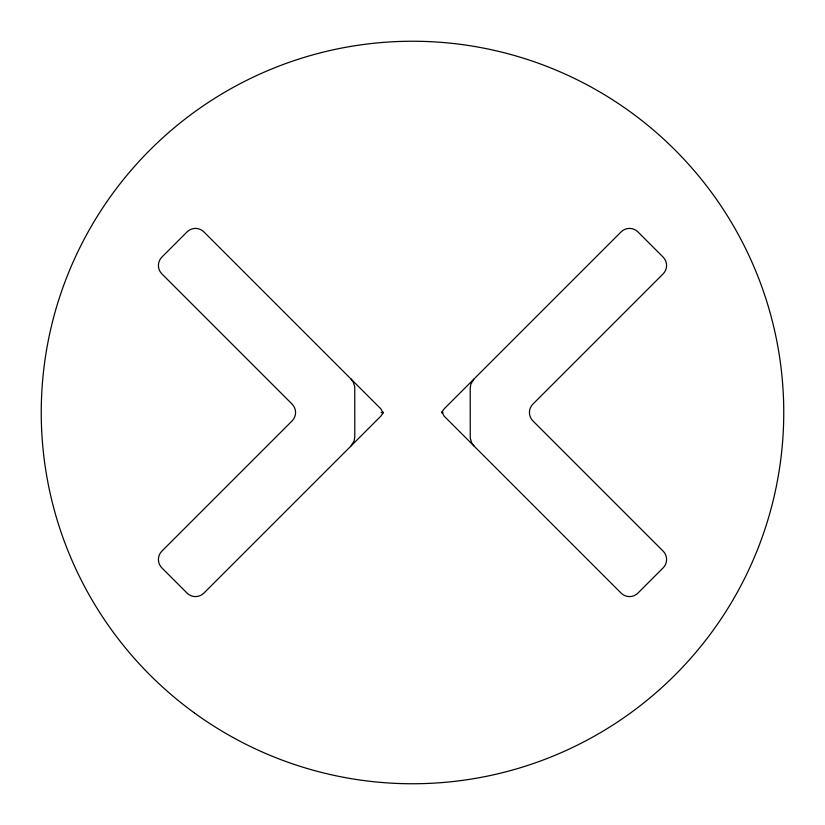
<?xml version="1.0" encoding="UTF-8"?>
<svg xmlns="http://www.w3.org/2000/svg" width="825" height="825" viewBox="0 0 825 825"><rect width="100%" height="100%" fill="white"/><g stroke="black" fill="none" stroke-linecap="round" stroke-linejoin="round"><path stroke-width="1.24" d="M383.078 413.005L380.779 416.213L203.888 593.113A11.88 11.88 0 0 1 187.079 593.113L161.886 567.909A11.88 11.88 0 0 1 161.886 551.11L292.091 420.905A11.88 11.88 0 0 0 292.091 404.095L161.886 273.89A11.88 11.88 0 0 1 161.886 257.091L187.079 231.887A11.88 11.88 0 0 1 203.888 231.887L380.779 408.787L383.078 413.005L381.109 412.5M441.922 411.995L444.221 408.787L621.112 231.887A11.88 11.88 0 0 1 637.921 231.887L663.114 257.091A11.88 11.88 0 0 1 663.114 273.89L532.909 404.095A11.88 11.88 0 0 0 532.909 420.905L663.114 551.11A11.88 11.88 0 0 1 663.114 567.909L637.921 593.113A11.88 11.88 0 0 1 621.112 593.113L444.159 416.151L441.922 411.995L442.953 412.5M351.079 445.912L354.142 440.901L354.791 437.044L354.75 386.894L353.378 382.295L351.079 379.088M473.921 379.088L470.858 384.099L470.209 387.956L470.25 438.106L471.622 442.705L473.921 445.912M441.922 413.005L442.478 412.5M382.449 412.5L383.078 411.995M194.287 712.852A371.25 371.25 0 0 0 781.718 451.306A371.25 371.25 0 0 0 261.494 73.343A371.25 371.25 0 0 0 194.287 712.852"/></g></svg>
